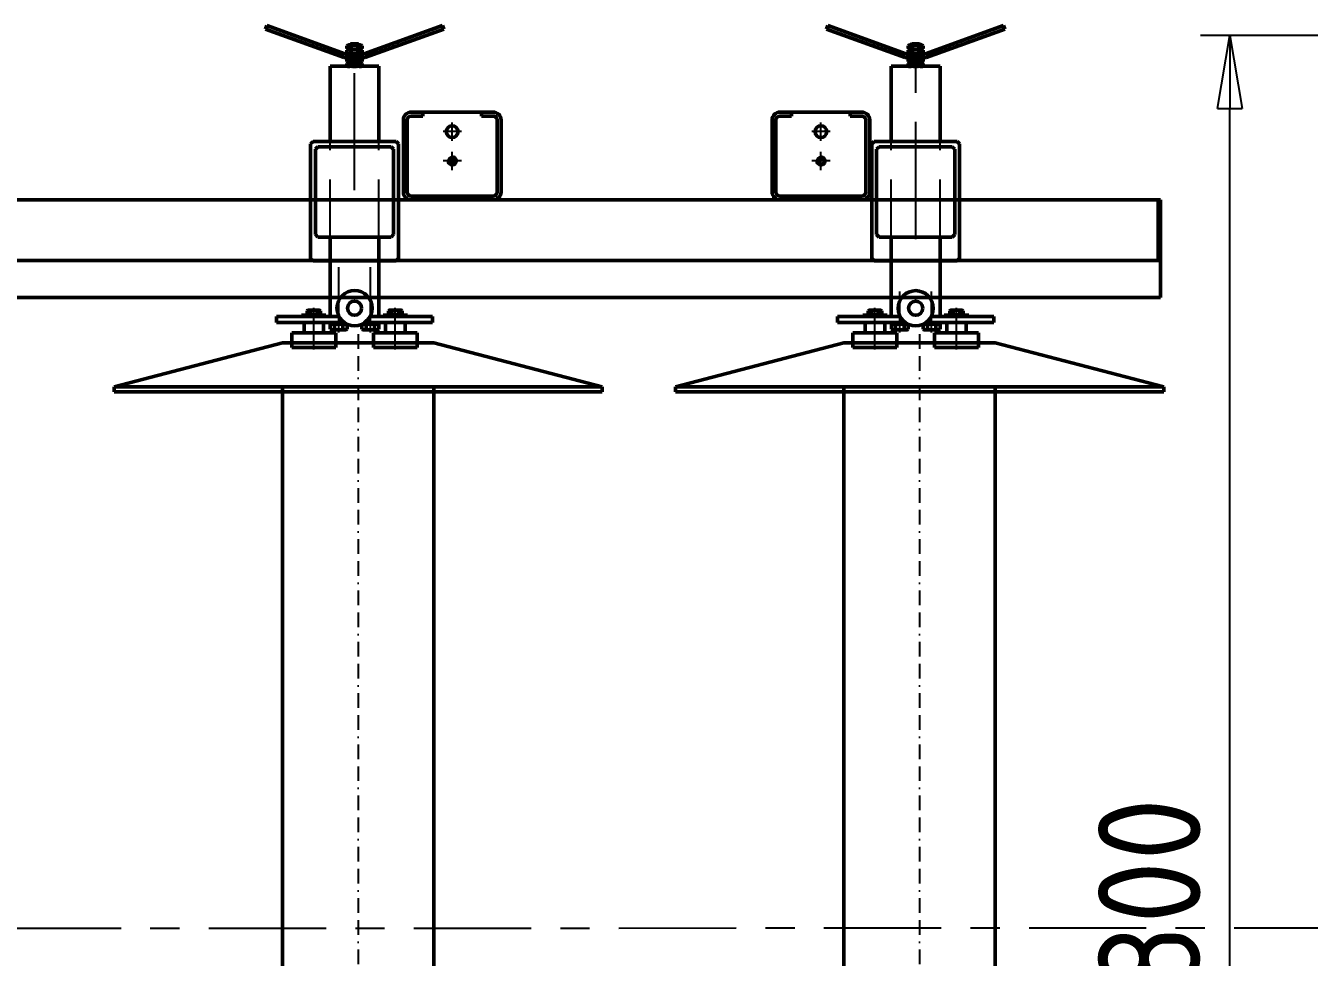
# Model space of a CAD drawing. Header units: millimetres. Extents: x 0 to 35640, y 0 to 17820.
# Drawn here: x 11296 to 13926, y 7219 to 9129 of the extents above; entities that cross this region are included whole.
import ezdxf

# ---------------------------------------------------------------- set-up
doc = ezdxf.new("R2010")
doc.units = ezdxf.units.MM
doc.header["$LTSCALE"] = 60
for name, pattern in [('ACISOWELD', [3, 2, -1]), ('AM_ISO08W050', [18, 12, -1.5, 3, -1.5]), ('AM_ISO08W050x2', [9, 6, -0.75, 1.5, -0.75]), ('BORDER', [1.75, 0.5, -0.25, 0.5, -0.25, 0, -0.25]), ('CENTER', [7, 4, -1, 1, -1])]:
    doc.linetypes.add(name, pattern=pattern)
for name, color, linetype, lineweight in [('AM_0', 7, 'Continuous', 50), ('AM_0N', 7, 'Continuous', 50), ('AM_3', 6, 'ACISOWELD', 25), ('AM_5', 3, 'Continuous', 25), ('AM_7', 4, 'CENTER', 25), ('AM_7N', 4, 'AM_ISO08W050', 25)]:
    doc.layers.add(name, color=color, linetype=linetype, lineweight=lineweight)
doc.styles.get("Standard").update_dxf_attribs({"font": 'ISOCP.SHX'})
doc.dimstyles.new('AM_ISO$0', dxfattribs={"dimtxt": 3.5, "dimasz": 2.5, "dimexe": 1, "dimexo": 1, "dimgap": 1, "dimtad": 1, "dimdsep": 46, "dimtxsty": 'Standard', "dimblk": 'CLOSED', "dimcen": 0, "dimclrd": 256, "dimclre": 256, "dimclrt": 2, "dimadec": 0, "dimazin": 2, "dimtp": 0.1, "dimtm": 0.1, "dimtfac": 0.71, "dimtmove": 0, "dimatfit": 3, "dimfxl": 0, "dimlwd": -1, "dimlwe": -1, "dimarcsym": 1})

# ---------------------------------------------------------------- blocks, each defined once
blk = doc.blocks.new('_Closed')
at = {"color": 0, "linetype": 'ByBlock', "lineweight": -2}
for p, q in [((-1, 0.167), (0, 0)), ((-1, 0.167), (-1, -0.167)), ((0, 0), (-1, -0.167)), ((0, 0), (-1, 0))]:
    blk.add_line(p, q, dxfattribs=at)
blk = doc.blocks.new('*D26')
at = {"layer": 'AM_5', "transparency": 16777216}
for p, q in [((14515.8, 9108.9), (13702.8, 9108.9)), ((13762.8, 5458.9), (13762.8, 8958.9)), ((14515.8, 5308.9), (13702.8, 5308.9))]:
    blk.add_line(p, q, dxfattribs=at)
at = {"layer": 'Defpoints', "color": 0, "transparency": 16777216}
for p in [(13762.8, 9108.9), (14575.8, 9108.9), (14575.8, 5308.9)]:
    blk.add_point(p, dxfattribs=at)
at = {"layer": 'AM_5', "transparency": 16777216, "xscale": 150, "yscale": 150, "zscale": 150}
for p, rotation in [((13762.8, 9108.9), 90), ((13762.8, 5308.9), 270)]:
    blk.add_blockref('_Closed', p, dxfattribs=dict(at, rotation=rotation))
at = {"layer": 'AM_5', "color": 2, "transparency": 16777216, "insert": (13597.8, 7279), "char_height": 210, "attachment_point": 5, "rotation": 90}
blk.add_mtext('3800', dxfattribs=at)

msp = doc.modelspace()

# ---------------------------------------------------------------- linework, layer by layer
at = {"layer": 'AM_0', "color": 1}
for p, q in [((11789.814, 9128.879), (11787.109, 9121.35)), ((11949.798, 9071.388), (11789.814, 9128.879)), ((11989.798, 9071.388), (12149.782, 9128.879)), ((12149.782, 9128.879), (12152.488, 9121.35)), ((12939.318, 9128.879), (12936.613, 9121.35)), ((13099.302, 9071.388), (12939.318, 9128.879)), ((13139.302, 9071.388), (13299.286, 9128.879)), ((13299.286, 9128.879), (13301.992, 9121.35)), ((11948.404, 9063.388), (11787.109, 9121.35)), ((11991.192, 9063.388), (12152.488, 9121.35)), ((13097.908, 9063.388), (12936.613, 9121.35)), ((13140.696, 9063.388), (13301.992, 9121.35)), ((11948.404, 9063.388), (11991.192, 9063.388)), ((11949.798, 9071.388), (11989.798, 9071.388)), ((13097.908, 9063.388), (13140.696, 9063.388)), ((13099.302, 9071.388), (13139.302, 9071.388)), ((11919.798, 8892.602), (11919.798, 9045.488)), ((11919.798, 9045.488), (12019.798, 9045.488)), ((12019.798, 8892.602), (12019.798, 9045.488)), ((11919.798, 8532.602), (11919.798, 8693.602)), ((12019.798, 8532.602), (12019.798, 8693.602)), ((11809.798, 8532.602), (11938.126, 8532.602)), ((11809.798, 8532.602), (11809.798, 8520.602)), ((11809.798, 8520.602), (11948.623, 8520.602)), ((11861.298, 8532.602), (11861.298, 8535.602)), ((11861.298, 8535.602), (11911.298, 8535.602)), ((11911.298, 8532.602), (11861.298, 8532.602)), ((11872.438, 8544.528), (11874.298, 8545.602)), ((11872.438, 8544.528), (11872.438, 8536.402)), ((11875.048, 8536.402), (11872.438, 8536.402)), ((11874.298, 8545.602), (11898.298, 8545.602)), ((11897.548, 8536.402), (11875.048, 8536.402)), ((11875.048, 8536.402), (11875.048, 8535.602)), ((11875.048, 8535.602), (11878.298, 8535.602)), ((11879.366, 8544.528), (11879.366, 8536.402)), ((11893.23, 8544.528), (11893.23, 8536.402)), ((11894.298, 8535.602), (11897.548, 8535.602)), ((11897.548, 8536.402), (11897.548, 8535.602)), ((11900.158, 8536.402), (11897.548, 8536.402)), ((11900.158, 8544.528), (11898.298, 8545.602)), ((11900.158, 8544.528), (11900.158, 8536.402)), ((11911.298, 8535.602), (11911.298, 8532.602)), ((11990.974, 8520.602), (12129.798, 8520.602)), ((12001.47, 8532.602), (12129.798, 8532.602)), ((12028.298, 8535.602), (12028.298, 8532.602)), ((12078.298, 8535.602), (12028.298, 8535.602)), ((12028.298, 8532.602), (12078.298, 8532.602)), ((12039.438, 8544.528), (12041.298, 8545.602)), ((12039.438, 8544.528), (12039.438, 8536.402)), ((12039.438, 8536.402), (12042.048, 8536.402)), ((12065.298, 8545.602), (12041.298, 8545.602)), ((12042.048, 8536.402), (12042.048, 8535.602)), ((12042.048, 8536.402), (12064.548, 8536.402)), ((12045.298, 8535.602), (12042.048, 8535.602)), ((12061.298, 8535.602), (12045.298, 8535.602)), ((12046.366, 8544.528), (12046.366, 8536.402)), ((12060.23, 8544.528), (12060.23, 8536.402)), ((12064.548, 8535.602), (12061.298, 8535.602)), ((12064.548, 8536.402), (12064.548, 8535.602)), ((12064.548, 8536.402), (12067.158, 8536.402)), ((12067.158, 8544.528), (12065.298, 8545.602)), ((12067.158, 8544.528), (12067.158, 8536.402)), ((12078.298, 8532.602), (12078.298, 8535.602)), ((12129.798, 8520.602), (12129.798, 8532.602)), ((12959.302, 8532.488), (13087.63, 8532.488)), ((12959.302, 8532.488), (12959.302, 8520.488)), ((12959.302, 8520.488), (13098.127, 8520.488)), ((13010.802, 8532.488), (13010.802, 8535.488)), ((13010.802, 8535.488), (13060.802, 8535.488)), ((13060.802, 8532.488), (13010.802, 8532.488)), ((13021.942, 8544.414), (13023.802, 8545.488)), ((13021.942, 8544.414), (13021.942, 8536.288)), ((13024.552, 8536.288), (13021.942, 8536.288)), ((13023.802, 8545.488), (13047.802, 8545.488)), ((13047.052, 8536.288), (13024.552, 8536.288)), ((13024.552, 8536.288), (13024.552, 8535.488)), ((13024.552, 8535.488), (13027.802, 8535.488)), ((13028.87, 8544.414), (13028.87, 8536.288)), ((13042.734, 8544.414), (13042.734, 8536.288)), ((13043.802, 8535.488), (13047.052, 8535.488)), ((13047.052, 8536.288), (13047.052, 8535.488)), ((13049.662, 8536.288), (13047.052, 8536.288)), ((13049.662, 8544.414), (13047.802, 8545.488)), ((13049.662, 8544.414), (13049.662, 8536.288)), ((13060.802, 8535.488), (13060.802, 8532.488)), ((13140.478, 8520.488), (13279.302, 8520.488)), ((13150.974, 8532.488), (13279.302, 8532.488)), ((13177.802, 8535.488), (13177.802, 8532.488)), ((13227.802, 8535.488), (13177.802, 8535.488)), ((13177.802, 8532.488), (13227.802, 8532.488)), ((13188.942, 8544.414), (13190.802, 8545.488)), ((13188.942, 8544.414), (13188.942, 8536.288)), ((13188.942, 8536.288), (13191.552, 8536.288)), ((13214.802, 8545.488), (13190.802, 8545.488)), ((13191.552, 8536.288), (13191.552, 8535.488)), ((13191.552, 8536.288), (13214.052, 8536.288)), ((13194.802, 8535.488), (13191.552, 8535.488)), ((13210.802, 8535.488), (13194.802, 8535.488)), ((13195.87, 8544.414), (13195.87, 8536.288)), ((13209.734, 8544.414), (13209.734, 8536.288)), ((13214.052, 8535.488), (13210.802, 8535.488)), ((13214.052, 8536.288), (13214.052, 8535.488)), ((13214.052, 8536.288), (13216.662, 8536.288)), ((13216.662, 8544.414), (13214.802, 8545.488)), ((13216.662, 8544.414), (13216.662, 8536.288)), ((13227.802, 8532.488), (13227.802, 8535.488)), ((13279.302, 8520.488), (13279.302, 8532.488))]:
    msp.add_line(p, q, dxfattribs=at)
at = {"layer": 'AM_0', "color": 1, "linetype": 'Continuous'}
for p, q in [((11960.798, 9090.388), (11961.798, 9091.388)), ((11960.798, 9090.388), (11978.798, 9090.388)), ((11961.798, 9091.388), (11977.798, 9091.388)), ((11977.798, 9091.388), (11978.798, 9090.388)), ((13110.302, 9090.388), (13111.302, 9091.388)), ((13110.302, 9090.388), (13128.302, 9090.388)), ((13111.302, 9091.388), (13127.302, 9091.388)), ((13127.302, 9091.388), (13128.302, 9090.388)), ((13069.302, 8892.602), (13069.302, 9045.488)), ((13169.302, 9045.488), (13069.302, 9045.488)), ((13169.302, 8892.602), (13169.302, 9045.488)), ((11884.799, 8891.601), (11879.799, 8886.601)), ((11884.799, 8891.601), (12054.799, 8891.601)), ((12059.799, 8886.601), (12054.799, 8891.601)), ((13034.303, 8891.601), (13029.303, 8886.601)), ((13034.303, 8891.601), (13204.303, 8891.601)), ((13209.303, 8886.601), (13204.303, 8891.601)), ((11879.799, 8651.601), (11879.799, 8886.601)), ((11889.798, 8875.601), (11894.798, 8880.601)), ((11889.798, 8875.601), (11889.798, 8700.601)), ((11894.798, 8880.601), (12044.799, 8880.601)), ((12049.799, 8875.601), (12044.799, 8880.601)), ((12049.799, 8875.601), (12049.799, 8700.601)), ((12059.799, 8651.601), (12059.799, 8886.601)), ((13029.303, 8651.601), (13029.303, 8886.601)), ((13039.302, 8875.601), (13044.302, 8880.601)), ((13039.302, 8875.601), (13039.302, 8700.601)), ((13044.302, 8880.601), (13194.303, 8880.601)), ((13199.303, 8875.601), (13194.303, 8880.601)), ((13199.303, 8875.601), (13199.303, 8700.601)), ((13209.303, 8651.601), (13209.303, 8886.601)), ((11889.798, 8700.601), (11894.799, 8695.601)), ((11894.799, 8695.601), (12044.798, 8695.601)), ((12044.798, 8695.601), (12049.799, 8700.601)), ((13039.302, 8700.601), (13044.303, 8695.601)), ((13044.303, 8695.601), (13194.302, 8695.601)), ((13069.302, 8532.488), (13069.302, 8693.602)), ((13169.302, 8532.488), (13169.302, 8693.602)), ((13194.302, 8695.601), (13199.303, 8700.601)), ((11879.799, 8651.601), (11884.799, 8646.601)), ((12054.799, 8646.601), (12059.799, 8651.601)), ((13029.303, 8651.601), (13034.303, 8646.601)), ((13204.303, 8646.601), (13209.303, 8651.601)), ((11884.799, 8646.601), (12054.799, 8646.601)), ((13034.303, 8646.601), (13204.303, 8646.601)), ((11866.298, 8520.602), (11906.298, 8520.602)), ((11866.298, 8499.103), (11866.298, 8520.602)), ((11906.298, 8499.103), (11906.298, 8520.602)), ((12033.298, 8499.103), (12033.298, 8520.602)), ((12073.298, 8520.602), (12033.298, 8520.602)), ((12073.298, 8499.103), (12073.298, 8520.602)), ((13015.802, 8520.488), (13055.802, 8520.488)), ((13015.802, 8498.989), (13015.802, 8520.488)), ((13055.802, 8498.989), (13055.802, 8520.488)), ((13182.802, 8498.989), (13182.802, 8520.488)), ((13222.802, 8520.488), (13182.802, 8520.488)), ((13222.802, 8498.989), (13222.802, 8520.488)), ((11841.298, 8499.103), (11931.298, 8499.103)), ((11841.298, 8469.103), (11841.298, 8499.103)), ((11931.298, 8469.103), (11931.298, 8499.103)), ((12008.298, 8469.103), (12008.298, 8499.103)), ((12008.298, 8499.103), (12098.298, 8499.103)), ((12098.298, 8469.103), (12098.298, 8499.103)), ((12990.802, 8498.989), (13080.802, 8498.989)), ((12990.802, 8468.989), (12990.802, 8498.989)), ((13080.802, 8468.989), (13080.802, 8498.989)), ((13157.802, 8468.989), (13157.802, 8498.989)), ((13157.802, 8498.989), (13247.802, 8498.989)), ((13247.802, 8468.989), (13247.802, 8498.989)), ((11477.328, 8388.474), (11822.328, 8478.474)), ((11822.328, 8478.474), (12132.328, 8478.474)), ((11931.298, 8469.103), (11841.298, 8469.103)), ((12008.298, 8469.103), (12098.298, 8469.103)), ((12477.328, 8388.474), (12132.328, 8478.474)), ((12627.328, 8388.474), (12972.328, 8478.474)), ((12972.328, 8478.474), (13282.338, 8478.474)), ((13080.802, 8468.989), (12990.802, 8468.989)), ((13157.802, 8468.989), (13247.802, 8468.989)), ((13627.338, 8388.474), (13282.338, 8478.474)), ((12477.328, 8388.474), (11477.328, 8388.474)), ((11477.328, 8388.474), (11477.328, 8378.474)), ((11822.328, 8378.474), (11822.328, 8388.474)), ((12132.328, 8378.474), (12132.328, 8388.474)), ((12477.328, 8388.474), (12477.328, 8378.474)), ((13627.338, 8388.474), (12627.328, 8388.474)), ((12627.328, 8388.474), (12627.328, 8378.474)), ((12972.328, 8378.474), (12972.328, 8388.474)), ((13282.338, 8378.474), (13282.338, 8388.474)), ((13627.338, 8388.474), (13627.338, 8378.474)), ((11822.328, 8378.474), (11477.328, 8378.474)), ((11822.328, 8378.474), (11822.327, 6178.474)), ((12132.328, 8378.474), (11822.328, 8378.474)), ((12132.328, 8378.474), (12132.327, 6178.474)), ((12132.328, 8378.474), (12477.328, 8378.474)), ((12972.328, 8378.474), (12627.328, 8378.474)), ((12972.328, 8378.474), (12972.327, 6178.474)), ((13282.338, 8378.474), (12972.328, 8378.474)), ((13282.338, 8378.474), (13282.337, 6178.474)), ((13282.338, 8378.474), (13627.338, 8378.474))]:
    msp.add_line(p, q, dxfattribs=at)
at = {"layer": 'AM_0', "color": 3, "linetype": 'Continuous'}
for p, q in [((12253.801, 8951.602), (12085.801, 8951.602)), ((12109.801, 8943.602), (12085.801, 8943.602)), ((12109.801, 8951.602), (12109.801, 8943.602)), ((12229.801, 8951.602), (12229.801, 8943.602)), ((12253.801, 8943.602), (12229.801, 8943.602)), ((13009.065, 8951.562), (12841.065, 8951.562)), ((12865.065, 8943.562), (12841.065, 8943.562)), ((12865.065, 8951.562), (12865.065, 8943.562)), ((12985.065, 8951.562), (12985.065, 8943.562)), ((13009.065, 8943.562), (12985.065, 8943.562)), ((12069.801, 8935.602), (12069.801, 8787.602)), ((12077.801, 8935.602), (12077.801, 8787.602)), ((12261.801, 8935.602), (12261.801, 8787.602)), ((12269.801, 8787.602), (12269.801, 8935.602)), ((12825.065, 8935.562), (12825.065, 8787.562)), ((12833.065, 8935.562), (12833.065, 8787.562)), ((13017.065, 8935.562), (13017.065, 8787.562)), ((13025.065, 8787.562), (13025.065, 8935.562)), ((8918.8, 8771.602), (13620.804, 8771.602)), ((12253.801, 8779.602), (12085.801, 8779.602)), ((12253.801, 8771.602), (12085.801, 8771.602)), ((13009.065, 8779.562), (12841.065, 8779.562)), ((13009.065, 8771.562), (12841.065, 8771.562)), ((13615.804, 8647.472), (13615.804, 8771.602)), ((13620.804, 8647.472), (13620.804, 8771.602)), ((13620.804, 8647.472), (8918.8, 8647.472)), ((13620.804, 8647.472), (13620.804, 8571.388)), ((13620.804, 8571.388), (8918.8, 8571.388))]:
    msp.add_line(p, q, dxfattribs=at)
at = {"layer": 'AM_0', "color": 1}
for centre, radius in [((12169.801, 8911.602), 12), ((12925.065, 8911.562), 12), ((11969.798, 8549.715), 36), ((13119.302, 8549.602), 36), ((11969.798, 8549.715), 14.5), ((13119.302, 8549.602), 14.5)]:
    msp.add_circle(centre, radius, dxfattribs=at)
at = {"layer": 'AM_0', "color": 1, "linetype": 'Continuous'}
for centre in [(12169.801, 8851.602), (12925.065, 8851.562)]:
    msp.add_circle(centre, 7, dxfattribs=at)
at = {"layer": 'AM_0', "color": 3, "linetype": 'Continuous'}
for centre, radius, start, end in [((12085.801, 8935.602), 16, 90.000007, 180), ((12085.801, 8935.602), 8, 90.000007, 180), ((12253.801, 8935.602), 16, 0, 90.000007), ((12253.801, 8935.602), 8, 0, 90.000007), ((12841.065, 8935.562), 16, 90.000007, 180), ((12841.065, 8935.562), 8, 90.000007, 180), ((13009.065, 8935.562), 16, 0, 90.000007), ((13009.065, 8935.562), 8, 0, 90.000007), ((12085.801, 8787.602), 16, 180, 270), ((12085.801, 8787.602), 8, 180, 270), ((12253.801, 8787.602), 8, 270, 0), ((12253.801, 8787.602), 16, 270, 0), ((12841.065, 8787.562), 16, 180, 270), ((12841.065, 8787.562), 8, 180, 270), ((13009.065, 8787.562), 8, 270, 0), ((13009.065, 8787.562), 16, 270, 0)]:
    msp.add_arc(centre, radius, start, end, dxfattribs=at)
at = {"layer": 'AM_0', "color": 1, "linetype": 'Continuous'}
for centre in [(12169.801, 8851.602), (12925.065, 8851.562)]:
    msp.add_arc(centre, 8, 180, 90.000003, dxfattribs=at)
at = {"layer": 'AM_0', "color": 1}
for centre, radius, start, end in [((11875.902, 8539.478), 6.124, 55.553128, 115.553128), ((11886.298, 8522.693), 22.909, 72.387526, 107.612474), ((11896.694, 8539.478), 6.124, 64.446872, 124.446872), ((12042.902, 8539.478), 6.124, 55.553128, 115.553128), ((12053.298, 8522.693), 22.909, 72.387526, 107.612474), ((12063.694, 8539.478), 6.124, 64.446872, 124.446872), ((13025.406, 8539.364), 6.124, 55.553128, 115.553128), ((13035.802, 8522.579), 22.909, 72.387526, 107.612474), ((13046.198, 8539.364), 6.124, 64.446872, 124.446872), ((13192.406, 8539.364), 6.124, 55.553128, 115.553128), ((13202.802, 8522.579), 22.909, 72.387526, 107.612474), ((13213.198, 8539.364), 6.124, 64.446872, 124.446872)]:
    msp.add_arc(centre, radius, start, end, dxfattribs=at)
at = {"layer": 'AM_0N', "color": 1}
for p, q in [((11954.206, 9087.574), (11957.348, 9089.388)), ((11954.206, 9082.202), (11954.206, 9087.574)), ((11954.206, 9082.202), (11957.348, 9080.388)), ((11954.206, 9078.574), (11957.348, 9080.388)), ((11954.206, 9073.202), (11954.206, 9078.574)), ((11954.206, 9073.202), (11957.348, 9071.388)), ((11957.348, 9089.388), (11982.248, 9089.388)), ((11957.348, 9080.388), (11982.248, 9080.388)), ((11957.348, 9080.388), (11982.248, 9080.388)), ((11962.002, 9082.202), (11962.002, 9087.574)), ((11962.002, 9073.202), (11962.002, 9078.574)), ((11977.594, 9082.202), (11977.594, 9087.574)), ((11977.594, 9073.202), (11977.594, 9078.574)), ((11985.391, 9087.574), (11982.248, 9089.388)), ((11985.391, 9082.202), (11982.248, 9080.388)), ((11985.391, 9078.574), (11982.248, 9080.388)), ((11985.391, 9073.202), (11982.248, 9071.388)), ((11985.391, 9082.202), (11985.391, 9087.574)), ((11985.391, 9073.202), (11985.391, 9078.574)), ((13103.71, 9087.574), (13106.852, 9089.388)), ((13103.71, 9082.202), (13103.71, 9087.574)), ((13103.71, 9082.202), (13106.852, 9080.388)), ((13103.71, 9078.574), (13106.852, 9080.388)), ((13103.71, 9073.202), (13103.71, 9078.574)), ((13103.71, 9073.202), (13106.852, 9071.388)), ((13106.852, 9089.388), (13131.752, 9089.388)), ((13106.852, 9080.388), (13131.752, 9080.388)), ((13106.852, 9080.388), (13131.752, 9080.388)), ((13111.506, 9082.202), (13111.506, 9087.574)), ((13111.506, 9073.202), (13111.506, 9078.574)), ((13127.098, 9082.202), (13127.098, 9087.574)), ((13127.098, 9073.202), (13127.098, 9078.574)), ((13134.895, 9087.574), (13131.752, 9089.388)), ((13134.895, 9082.202), (13131.752, 9080.388)), ((13134.895, 9078.574), (13131.752, 9080.388)), ((13134.895, 9073.202), (13131.752, 9071.388)), ((13134.895, 9082.202), (13134.895, 9087.574)), ((13134.895, 9073.202), (13134.895, 9078.574)), ((11954.206, 9060.574), (11957.348, 9062.388)), ((11954.206, 9055.202), (11954.206, 9060.574)), ((11954.206, 9055.202), (11957.348, 9053.388)), ((11954.206, 9051.574), (11957.348, 9053.388)), ((11954.206, 9046.202), (11954.206, 9051.574)), ((11954.206, 9046.202), (11957.348, 9044.388)), ((11957.348, 9071.388), (11982.248, 9071.388)), ((11982.248, 9062.388), (11957.348, 9062.388)), ((11982.248, 9053.388), (11957.348, 9053.388)), ((11982.248, 9053.388), (11957.348, 9053.388)), ((11962.002, 9055.202), (11962.002, 9060.574)), ((11962.002, 9046.202), (11962.002, 9051.574)), ((11977.594, 9055.202), (11977.594, 9060.574)), ((11977.594, 9046.202), (11977.594, 9051.574)), ((11985.391, 9060.574), (11982.248, 9062.388)), ((11985.391, 9055.202), (11982.248, 9053.388)), ((11985.391, 9051.574), (11982.248, 9053.388)), ((11985.391, 9046.202), (11982.248, 9044.388)), ((11985.391, 9055.202), (11985.391, 9060.574)), ((11985.391, 9046.202), (11985.391, 9051.574)), ((13103.71, 9060.574), (13106.852, 9062.388)), ((13103.71, 9055.202), (13103.71, 9060.574)), ((13103.71, 9055.202), (13106.852, 9053.388)), ((13103.71, 9051.574), (13106.852, 9053.388)), ((13103.71, 9046.202), (13103.71, 9051.574)), ((13103.71, 9046.202), (13106.852, 9044.388)), ((13106.852, 9071.388), (13131.752, 9071.388)), ((13131.752, 9062.388), (13106.852, 9062.388)), ((13131.752, 9053.388), (13106.852, 9053.388)), ((13131.752, 9053.388), (13106.852, 9053.388)), ((13111.506, 9055.202), (13111.506, 9060.574)), ((13111.506, 9046.202), (13111.506, 9051.574)), ((13127.098, 9055.202), (13127.098, 9060.574)), ((13127.098, 9046.202), (13127.098, 9051.574)), ((13134.895, 9060.574), (13131.752, 9062.388)), ((13134.895, 9055.202), (13131.752, 9053.388)), ((13134.895, 9051.574), (13131.752, 9053.388)), ((13134.895, 9046.202), (13131.752, 9044.388)), ((13134.895, 9055.202), (13134.895, 9060.574)), ((13134.895, 9046.202), (13134.895, 9051.574)), ((11918.198, 8517.602), (11918.198, 8520.602)), ((12021.398, 8517.602), (12021.398, 8520.602)), ((13067.702, 8517.488), (13067.702, 8520.488)), ((13170.902, 8517.488), (13170.902, 8520.488)), ((11918.198, 8517.602), (11927.298, 8517.602)), ((11923.198, 8516.802), (11919.973, 8516.802)), ((11919.973, 8506.444), (11919.973, 8516.802)), ((11919.973, 8506.444), (11922.298, 8505.102)), ((11922.298, 8505.102), (11952.298, 8505.102)), ((11923.198, 8516.802), (11923.198, 8517.602)), ((11951.398, 8516.802), (11923.198, 8516.802)), ((11927.298, 8517.602), (11947.298, 8517.602)), ((11928.633, 8506.444), (11928.633, 8516.802)), ((11945.963, 8506.444), (11945.963, 8516.802)), ((11947.298, 8517.602), (11953.528, 8517.602)), ((11951.398, 8516.802), (11951.398, 8517.602)), ((11954.623, 8516.802), (11951.398, 8516.802)), ((11954.623, 8506.444), (11952.298, 8505.102)), ((11954.623, 8506.444), (11954.623, 8516.802)), ((11984.973, 8506.444), (11984.973, 8516.802)), ((11984.973, 8516.802), (11988.198, 8516.802)), ((11984.973, 8506.444), (11987.298, 8505.102)), ((11992.298, 8517.602), (11986.068, 8517.602)), ((12017.298, 8505.102), (11987.298, 8505.102)), ((11988.198, 8516.802), (11988.198, 8517.602)), ((11988.198, 8516.802), (12016.398, 8516.802)), ((12012.298, 8517.602), (11992.298, 8517.602)), ((11993.633, 8506.444), (11993.633, 8516.802)), ((12010.963, 8506.444), (12010.963, 8516.802)), ((12021.398, 8517.602), (12012.298, 8517.602)), ((12016.398, 8516.802), (12016.398, 8517.602)), ((12016.398, 8516.802), (12019.623, 8516.802)), ((12019.623, 8506.444), (12017.298, 8505.102)), ((12019.623, 8506.444), (12019.623, 8516.802)), ((13067.702, 8517.488), (13076.802, 8517.488)), ((13072.702, 8516.688), (13069.477, 8516.688)), ((13069.477, 8506.33), (13069.477, 8516.688)), ((13069.477, 8506.33), (13071.802, 8504.988)), ((13071.802, 8504.988), (13101.802, 8504.988)), ((13072.702, 8516.688), (13072.702, 8517.488)), ((13100.902, 8516.688), (13072.702, 8516.688)), ((13076.802, 8517.488), (13096.802, 8517.488)), ((13078.137, 8506.33), (13078.137, 8516.688)), ((13095.467, 8506.33), (13095.467, 8516.688)), ((13096.802, 8517.488), (13103.032, 8517.488)), ((13100.902, 8516.688), (13100.902, 8517.488)), ((13104.127, 8516.688), (13100.902, 8516.688)), ((13104.127, 8506.33), (13101.802, 8504.988)), ((13104.127, 8506.33), (13104.127, 8516.688)), ((13134.477, 8506.33), (13134.477, 8516.688)), ((13134.477, 8516.688), (13137.702, 8516.688)), ((13134.477, 8506.33), (13136.802, 8504.988)), ((13141.802, 8517.488), (13135.572, 8517.488)), ((13166.802, 8504.988), (13136.802, 8504.988)), ((13137.702, 8516.688), (13137.702, 8517.488)), ((13137.702, 8516.688), (13165.902, 8516.688)), ((13161.802, 8517.488), (13141.802, 8517.488)), ((13143.137, 8506.33), (13143.137, 8516.688)), ((13160.467, 8506.33), (13160.467, 8516.688)), ((13170.902, 8517.488), (13161.802, 8517.488)), ((13165.902, 8516.688), (13165.902, 8517.488)), ((13165.902, 8516.688), (13169.127, 8516.688)), ((13169.127, 8506.33), (13166.802, 8504.988)), ((13169.127, 8506.33), (13169.127, 8516.688))]:
    msp.add_line(p, q, dxfattribs=at)
for centre, radius, start, end in [((11958.104, 9081.889), 6.893, 55.561531, 115.561531), ((11958.104, 9087.887), 6.893, 244.438469, 304.438469), ((11958.104, 9072.889), 6.893, 55.561531, 115.561531), ((11958.104, 9078.887), 6.893, 244.438469, 304.438469), ((11969.798, 9063.022), 25.76, 72.383031, 107.616969), ((11969.798, 9106.754), 25.76, 252.383031, 287.616969), ((11969.798, 9054.022), 25.76, 72.383031, 107.616969), ((11969.798, 9097.754), 25.76, 252.383031, 287.616969), ((11981.493, 9081.889), 6.893, 64.438469, 124.438469), ((11981.493, 9087.887), 6.893, 235.561531, 295.561531), ((11981.493, 9072.889), 6.893, 64.438469, 124.438469), ((11981.493, 9078.887), 6.893, 235.561531, 295.561531), ((13107.608, 9081.889), 6.893, 55.561531, 115.561531), ((13107.608, 9087.887), 6.893, 244.438469, 304.438469), ((13107.608, 9072.889), 6.893, 55.561531, 115.561531), ((13107.608, 9078.887), 6.893, 244.438469, 304.438469), ((13119.302, 9063.022), 25.76, 72.383031, 107.616969), ((13119.302, 9106.754), 25.76, 252.383031, 287.616969), ((13119.302, 9054.022), 25.76, 72.383031, 107.616969), ((13119.302, 9097.754), 25.76, 252.383031, 287.616969), ((13130.997, 9081.889), 6.893, 64.438469, 124.438469), ((13130.997, 9087.887), 6.893, 235.561531, 295.561531), ((13130.997, 9072.889), 6.893, 64.438469, 124.438469), ((13130.997, 9078.887), 6.893, 235.561531, 295.561531), ((11924.303, 8512.757), 7.655, 244.446872, 304.446872), ((11937.298, 8533.738), 28.636, 252.387526, 287.612474), ((11950.293, 8512.757), 7.655, 235.553128, 295.553128), ((11989.303, 8512.757), 7.655, 244.446872, 304.446872), ((12002.298, 8533.738), 28.636, 252.387526, 287.612474), ((12015.293, 8512.757), 7.655, 235.553128, 295.553128), ((13073.807, 8512.643), 7.655, 244.446872, 304.446872), ((13086.802, 8533.625), 28.636, 252.387526, 287.612474), ((13099.797, 8512.643), 7.655, 235.553128, 295.553128), ((13138.807, 8512.643), 7.655, 244.446872, 304.446872), ((13151.802, 8533.625), 28.636, 252.387526, 287.612474), ((13164.797, 8512.643), 7.655, 235.553128, 295.553128)]:
    msp.add_arc(centre, radius, start, end, dxfattribs=at)
at = {"layer": 'AM_0N', "color": 1, "extrusion": (0, 0, -1)}
for centre, radius, start, end in [((-11958.104, 9054.889), 6.893, 64.438469, 124.438469), ((-11958.104, 9060.887), 6.893, 235.561531, 295.561531), ((-11958.104, 9045.889), 6.893, 64.438469, 124.438469), ((-11958.104, 9051.887), 6.893, 235.561531, 295.561531), ((-11969.798, 9036.022), 25.76, 72.383031, 107.616969), ((-11969.798, 9079.754), 25.76, 252.383031, 287.616969), ((-11969.798, 9027.022), 25.76, 72.383031, 107.616969), ((-11969.798, 9070.754), 25.76, 252.383031, 287.616969), ((-11981.493, 9054.889), 6.893, 55.561531, 115.561531), ((-11981.493, 9060.887), 6.893, 244.438469, 304.438469), ((-11981.493, 9045.889), 6.893, 55.561531, 115.561531), ((-11981.493, 9051.887), 6.893, 244.438469, 304.438469), ((-13107.608, 9054.889), 6.893, 64.438469, 124.438469), ((-13107.608, 9060.887), 6.893, 235.561531, 295.561531), ((-13107.608, 9045.889), 6.893, 64.438469, 124.438469), ((-13107.608, 9051.887), 6.893, 235.561531, 295.561531), ((-13119.302, 9036.022), 25.76, 72.383031, 107.616969), ((-13119.302, 9079.754), 25.76, 252.383031, 287.616969), ((-13119.302, 9027.022), 25.76, 72.383031, 107.616969), ((-13119.302, 9070.754), 25.76, 252.383031, 287.616969), ((-13130.997, 9054.889), 6.893, 55.561531, 115.561531), ((-13130.997, 9060.887), 6.893, 244.438469, 304.438469), ((-13130.997, 9045.889), 6.893, 55.561531, 115.561531), ((-13130.997, 9051.887), 6.893, 244.438469, 304.438469)]:
    msp.add_arc(centre, radius, start, end, dxfattribs=at)
at = {"layer": 'AM_3', "color": 1}
for p, q in [((11960.298, 9071.388), (11960.298, 9063.388)), ((11979.298, 9071.388), (11979.298, 9063.388)), ((13109.802, 9071.388), (13109.802, 9063.388)), ((13128.802, 9071.388), (13128.802, 9063.388)), ((11919.798, 8693.602), (11919.798, 8892.602)), ((12019.798, 8693.602), (12019.798, 8892.602)), ((13069.302, 8693.602), (13069.302, 8892.602)), ((13169.302, 8693.602), (13169.302, 8892.602)), ((11919.798, 8647.472), (12019.798, 8647.472)), ((13069.302, 8647.472), (13169.302, 8647.472))]:
    msp.add_line(p, q, dxfattribs=at)
at = {"layer": 'AM_7', "color": 1}
for p, q in [((11969.798, 8791.384), (11969.798, 9087.421)), ((13119.302, 8691.384), (13119.302, 9087.421)), ((12169.801, 8892.852), (12169.801, 8930.352)), ((12925.065, 8892.812), (12925.065, 8930.312)), ((12188.551, 8911.602), (12151.051, 8911.602)), ((12943.815, 8911.562), (12906.315, 8911.562)), ((12169.801, 8832.852), (12169.801, 8870.352)), ((12925.065, 8832.812), (12925.065, 8870.312)), ((12188.551, 8851.602), (12151.051, 8851.602)), ((12943.815, 8851.562), (12906.315, 8851.562)), ((11886.298, 8465.123), (11886.298, 8550.202)), ((12053.298, 8465.123), (12053.298, 8550.202)), ((13035.802, 8465.009), (13035.802, 8550.088)), ((13202.802, 8465.009), (13202.802, 8550.088))]:
    msp.add_line(p, q, dxfattribs=at)
at = {"layer": 'AM_7', "color": 1, "linetype": 'BORDER'}
for p, q in [((11977.328, 8496.254), (11977.327, 6069.184)), ((13127.328, 8496.254), (13127.327, 6083.034))]:
    msp.add_line(p, q, dxfattribs=at)
at = {"layer": 'AM_7'}
msp.add_line((3691.396, 7278.941), (21967.242, 7279.13), dxfattribs=at)
at = {"layer": 'AM_7N', "color": 1, "linetype": 'AM_ISO08W050x2'}
for p, q in [((11937.298, 8499.623), (11937.298, 8633.695)), ((12002.298, 8499.623), (12002.298, 8633.695)), ((13086.802, 8499.51), (13086.802, 8583.582)), ((13151.802, 8499.51), (13151.802, 8583.582))]:
    msp.add_line(p, q, dxfattribs=at)

# ---------------------------------------------------------------- dimensions: what is measured, and where the dimension line sits
at = {"layer": 'AM_5'}
dim = msp.add_linear_dim(base=(13762.763, 9108.867), p1=(14575.804, 5308.867), p2=(14575.804, 9108.867), angle=90, dimstyle='AM_ISO$0', override={"dimscale": 60, "dimdec": 0}, dxfattribs=at)
dim.commit()
dim.dimension.update_dxf_attribs({"geometry": '*D26', "text_midpoint": (13762.763, 7279.014), "dimtype": 160})

doc.saveas('drawing.dxf')
